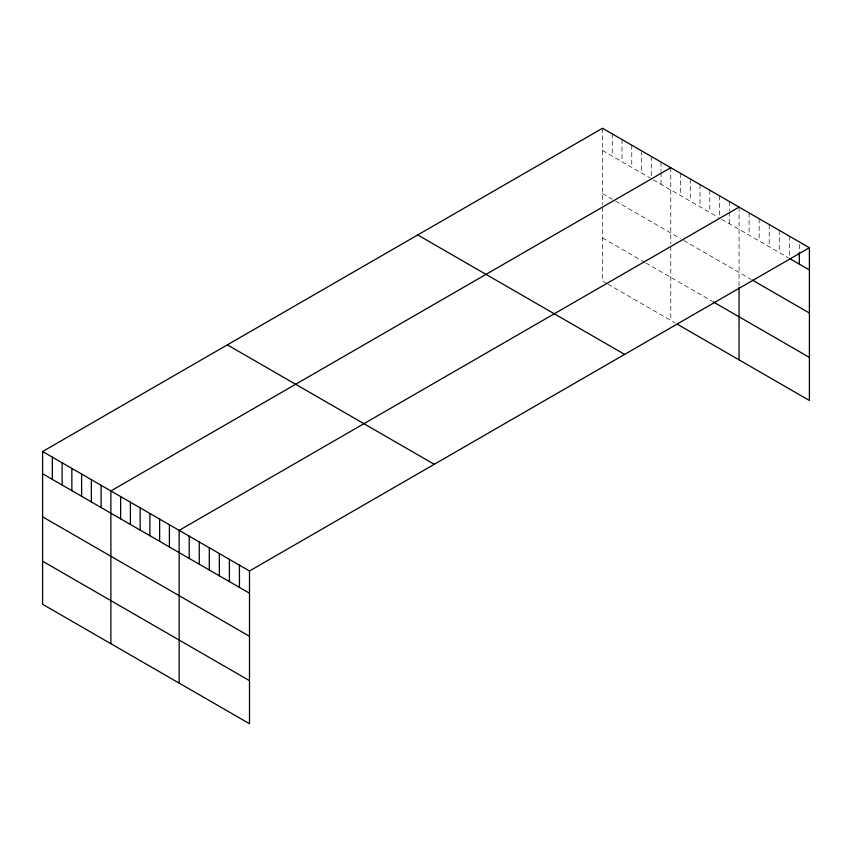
<?xml version="1.0" encoding="UTF-8"?>
<svg xmlns="http://www.w3.org/2000/svg" width="852" height="852" viewBox="0 0 852 852"><rect width="100%" height="100%" fill="white"/><g stroke="black" fill="none" stroke-linecap="round" stroke-linejoin="round"><path stroke-width="0.64" stroke-dasharray="4.26 3.19" d="M602.502 128.269L602.502 204.672M602.502 150.506L650.193 178.036M653.441 179.921L718.46 217.462M721.719 219.337L788.185 257.709M602.502 193.574L612.258 199.208M615.506 201.083L680.535 238.624M683.783 240.509L751.336 279.509M602.502 237.953L644.772 262.352M645.859 262.98L711.963 301.15M606.837 283.524L602.502 281.022L602.502 207.132M607.923 284.142L675.114 322.94M799.346 244.535L799.346 251.074M789.303 236.121L789.303 257.048M779.25 230.317L779.25 252.554M769.207 224.513L769.207 246.75M759.153 218.719L759.153 240.946M749.1 212.915L749.1 235.152M739.057 207.111L739.057 285.974M729.301 201.477L729.301 210.636M729.301 211.946L729.301 223.714M719.546 195.843L719.546 216.781M709.791 190.22L709.791 212.457M700.046 184.586L700.046 206.823M690.29 178.952L690.29 201.189M680.535 173.318L680.535 195.555M670.78 167.695L670.78 244.087M670.78 246.558L670.78 320.437M661.024 162.061L661.024 171.22M661.024 172.53L661.024 184.298M651.269 156.427L651.269 177.354M641.524 150.793L641.524 173.031M631.769 145.17L631.769 167.407M622.013 139.536L622.013 161.773M612.258 133.902L612.258 156.14"/><path stroke-width="1.28" d="M809.4 247.719L249.498 570.978L249.498 723.731L42.6 604.281L42.6 451.528L602.502 128.269L809.4 247.719L809.4 400.472L677.287 324.186M670.78 167.695L110.877 490.954L110.877 643.697M739.057 207.111L179.154 530.37L179.154 683.112M789.303 258.358L809.4 269.956M752.454 280.148L809.4 313.025M713.049 301.768L809.4 357.403M417.736 234.95L624.633 354.4M227.367 344.858L434.264 464.308M42.6 451.528L249.498 570.978M42.6 473.765L249.498 593.216M42.6 516.834L249.498 636.284M42.6 561.212L249.498 680.663M799.346 252.384L799.346 264.163M739.057 287.209L739.057 359.853M239.444 565.174L239.444 587.411M229.401 559.381L229.401 581.618M219.347 553.576L219.347 575.814M209.294 547.772L209.294 570.009M199.251 541.968L199.251 564.205M189.197 536.174L189.197 558.411M169.399 524.736L169.399 546.973M159.643 519.102L159.643 541.339M149.888 513.479L149.888 535.716M140.133 507.845L140.133 530.082M130.377 502.211L130.377 524.449M120.633 496.578L120.633 518.815M101.122 485.32L101.122 507.558M91.366 479.687L91.366 501.924M81.611 474.053L81.611 496.29M71.856 468.43L71.856 490.667M62.111 462.796L62.111 485.033M52.355 457.162L52.355 479.399"/></g></svg>
